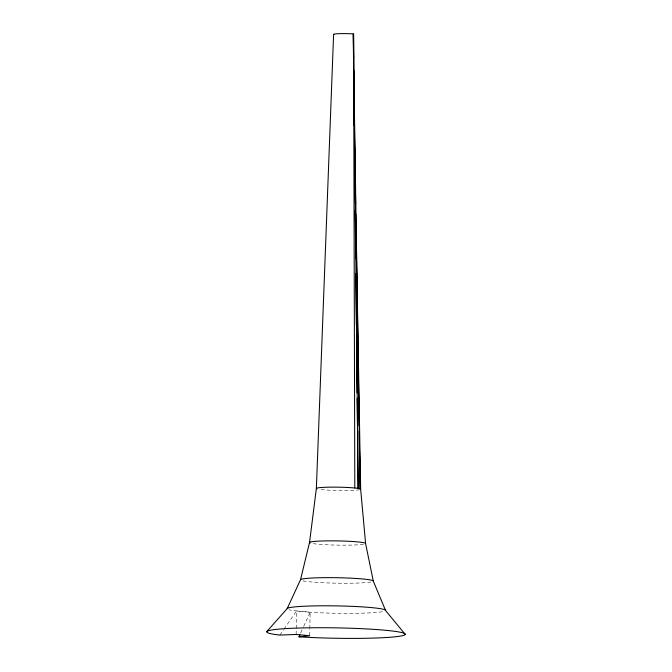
<?xml version="1.0" encoding="UTF-8"?>
<svg xmlns="http://www.w3.org/2000/svg" width="672" height="672" viewBox="0 0 672 672"><rect width="100%" height="100%" fill="white"/><g stroke="black" fill="none" stroke-linecap="round" stroke-linejoin="round"><path stroke-width="0.5" stroke-dasharray="3.36 2.52" d="M296.125 634.477L296.218 629.378M296.234 628.354L296.537 610.999L310.12 612.251A49.241 3.696 1 0 0 383.426 611.495M309.708 635.729L309.817 629.605M309.834 628.58L310.12 612.251L292.832 610.546A49.241 3.696 1 0 1 289.019 609.756M300.686 633.032L303.257 627.362M303.685 626.422L310.12 612.251M279.838 635.065L283.416 629.908M284.012 629.042L296.537 610.999M370.927 582.019A36.439 2.73 1 0 1 334.286 583.136A36.439 2.73 1 0 1 301.384 580.44M363.535 544.27A28.056 2.1 1 0 1 338.906 545.143A28.056 2.1 1 0 1 312.74 543.564M359.68 489.703A22.168 1.663 1 0 1 340.536 490.526A22.168 1.663 1 0 1 318.898 489.275"/><path stroke-width="1.01" d="M333.606 34.331L316.369 488.393L309.54 542.447L300.518 579.709L287.213 608.58L266.708 631.655M298.973 636.812L309.708 635.729L296.125 634.477L279.838 635.065L274.621 634.418A69.35 5.2 1 0 1 326.676 627.749A69.35 5.2 1 0 1 403.754 635.342A69.35 5.2 1 0 1 298.973 636.812L299.83 634.922M356.504 252.504L360.662 489.292L365.602 543.589L373.321 581.196L385.602 610.579L405.292 634.469M353.816 99.54L354.085 115.256M354.472 137.256L354.858 159.256M355.16 176.022L355.656 204.313M355.816 213.738L356.429 248.312M353.808 103.824L354.001 115.366M354.48 144.74L354.724 159.424M355.152 185.657L355.446 203.49M355.824 226.565L356.185 248.598M356.496 267.481L356.933 293.714M357.168 308.398L357.655 337.772M357.84 349.314L358.378 381.839M358.512 390.23L359.1 425.905M359.184 431.147L360.133 488.846L353.8 70.098M333.908 34.583A12.852 0.966 1 0 1 339.032 33.676A12.852 0.966 1 0 1 353.312 33.894A19.026 1.428 1 0 1 353.262 34.415L353.623 58.556M353.262 34.415L353.522 58.531M353.732 78.456L354.245 125.639M354.48 147.655L354.95 191.688M355.152 210.563L355.673 258.796M355.824 273.47L356.387 325.895M356.496 335.328L357.109 392.994M357.168 398.236L358.134 488.41L353.564 34.247M353.581 34.07L354.799 487.998M287.213 608.58A49.241 3.696 1 0 1 338.36 605.926A49.241 3.696 1 0 1 385.602 610.579M300.518 579.709A36.439 2.73 1 0 1 338.36 577.744A36.439 2.73 1 0 1 373.321 581.196M310.204 543.01A28.056 2.1 1 0 1 335.017 540.876A28.056 2.1 1 0 1 365.602 543.589M316.898 488.83A22.168 1.663 1 0 1 336.496 487.15A22.168 1.663 1 0 1 360.662 489.292"/></g></svg>
